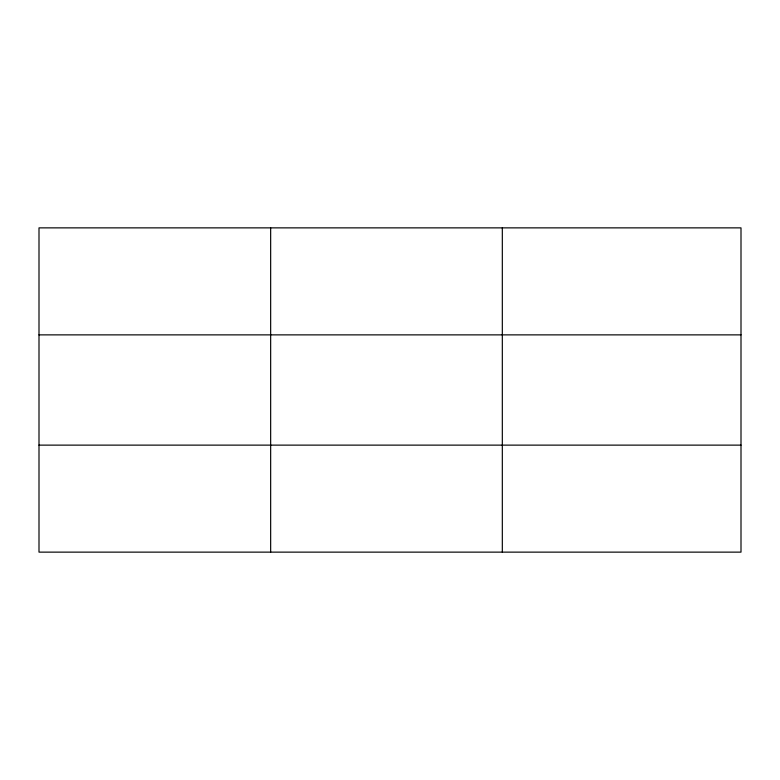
<?xml version="1.0" encoding="UTF-8"?>
<svg xmlns="http://www.w3.org/2000/svg" width="780" height="780" viewBox="0 0 780 780"><rect width="100%" height="100%" fill="white"/><g stroke="black" fill="none" stroke-linecap="round" stroke-linejoin="round"><path stroke-width="1.17" d="M270.66 227.867L270.66 552.133M502.32 227.867L502.32 552.133M741 334.873L741 227.867L39 227.867L39 552.133L741 552.133L741 334.873L39 334.873M39 445.127L741 445.127"/></g></svg>
